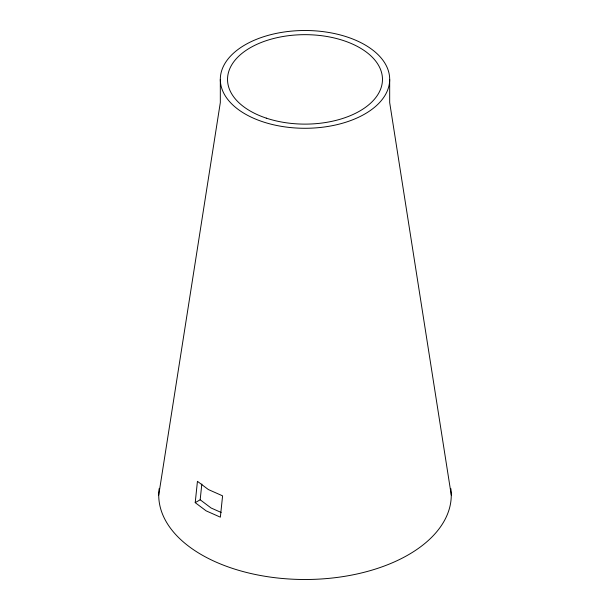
<?xml version="1.0" encoding="UTF-8"?>
<svg xmlns="http://www.w3.org/2000/svg" width="610" height="610" viewBox="0 0 610 610"><rect width="100%" height="100%" fill="white"/><g stroke="black" fill="none" stroke-linecap="round" stroke-linejoin="round"><path stroke-width="0.91" d="M195.215 502.648L197.442 481.328L208.368 489.548L222.589 495.846L220.362 517.166L206.149 510.867L195.215 502.648L200.179 499.781L201.826 484.02M158.73 495.053L220.317 102.572L220.317 79.391M221.148 512.453L211.106 508.008L200.179 499.781M451.27 495.053L389.683 102.572L389.683 79.391A84.683 48.892 0 0 0 262.658 37.05A84.683 48.892 0 0 0 262.658 121.733A84.683 48.892 0 0 0 389.683 79.391M450.851 488.633A146.27 84.447 0 0 1 305 579.5A146.27 84.447 0 0 1 159.149 488.633M266.265 118.126A77.47 44.728 0 0 0 382.47 79.391A77.47 44.728 0 0 0 266.265 40.657A77.47 44.728 0 0 0 266.265 118.126"/></g></svg>
